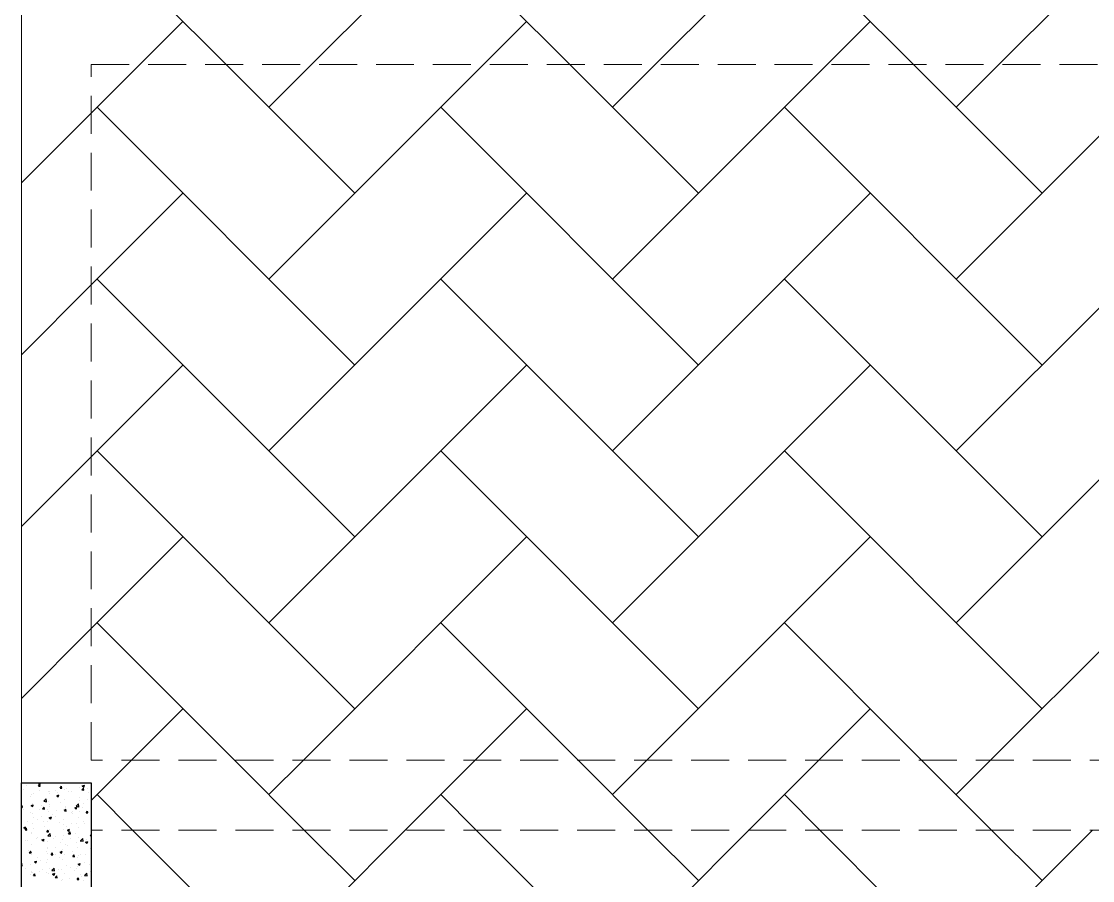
# Model space of a CAD drawing. Header units: millimetres. Extents: x 331487 to 517269, y 198509 to 399936.
# Drawn here: x 404770 to 408297, y 378923 to 381751 of the extents above; entities that cross this region are included whole.
import ezdxf

# ---------------------------------------------------------------- set-up
doc = ezdxf.new("R2010")
doc.units = ezdxf.units.MM
doc.header["$MEASUREMENT"] = 0
doc.linetypes.add('DASHED2', pattern=[0.375, 0.25, -0.125])
doc.layers.add('BEAM', color=1, linetype='Continuous', lineweight=5)
doc.layers.add('COLUMN', color=6, linetype='Continuous')

msp = doc.modelspace()

# ---------------------------------------------------------------- linework, layer by layer
at = {"layer": 'BEAM'}
msp.add_line((404770.1, 379244.3), (404770.1, 384659), dxfattribs=at)
at = {"layer": 'BEAM', "color": 253, "linetype": 'Continuous', "ltscale": 750}
for p, q in [((405444.1, 381609), (405214.1, 381839)), ((405725.7, 381609), (405955.7, 381839)), ((406575.5, 381609), (406345.5, 381839)), ((406857.1, 381609), (407087.1, 381839)), ((407706.9, 381609), (407476.9, 381839)), ((407988.4, 381609), (408218.4, 381839)), ((405160, 381609), (405302.1, 381751.1)), ((406291.4, 381609), (406433.4, 381751.1)), ((407422.7, 381609), (407564.8, 381751.1)), ((405000.1, 381449.2), (405160, 381609)), ((405867.7, 381185.4), (405444.1, 381609)), ((405584.9, 381468.3), (405725.7, 381609)), ((405584.9, 380902.6), (406291.4, 381609)), ((406999.1, 381185.4), (406575.5, 381609)), ((406716.3, 381468.3), (406857.1, 381609)), ((406716.3, 380902.6), (407422.7, 381609)), ((408130.5, 381185.4), (407706.9, 381609)), ((407847.6, 381468.3), (407988.4, 381609)), ((407847.6, 380902.6), (408554.1, 381609)), ((405867.7, 380619.7), (405019.2, 381468.3)), ((406999.1, 380619.7), (406150.6, 381468.3)), ((408130.5, 380619.7), (407282, 381468.3)), ((404770.1, 381219.2), (405000.1, 381449.2)), ((405000.1, 380883.5), (405302.1, 381185.4)), ((405584.9, 380336.9), (406433.4, 381185.4)), ((406716.3, 380336.9), (407564.8, 381185.4)), ((407847.6, 380336.9), (408696.2, 381185.4)), ((405867.7, 380054), (405019.2, 380902.6)), ((406999.1, 380054), (406150.6, 380902.6)), ((408130.5, 380054), (407282, 380902.6)), ((404770.1, 380653.5), (405000.1, 380883.5)), ((405000.1, 380317.8), (405302.1, 380619.7)), ((405584.9, 379771.2), (406433.4, 380619.7)), ((406716.3, 379771.2), (407564.8, 380619.7)), ((407847.6, 379771.2), (408696.2, 380619.7)), ((405867.7, 379488.4), (405019.2, 380336.9)), ((406999.1, 379488.4), (406150.6, 380336.9)), ((408130.5, 379488.4), (407282, 380336.9)), ((404770.1, 380087.8), (405000.1, 380317.8)), ((405000.1, 379752.1), (405302.1, 380054)), ((405698.4, 379319), (406433.4, 380054)), ((406829.8, 379319), (407564.8, 380054)), ((407961.2, 379319), (408696.2, 380054)), ((405471.4, 379319), (405019.2, 379771.2)), ((406602.8, 379319), (406150.6, 379771.2)), ((407734.1, 379319), (407282, 379771.2)), ((404770.1, 379522.1), (405000.1, 379752.1)), ((405132.7, 379319), (405302.1, 379488.4)), ((406264.1, 379319), (406433.4, 379488.4)), ((407395.5, 379319), (407564.8, 379488.4)), ((405000.1, 379186.4), (405132.7, 379319)), ((405701.4, 379089), (405471.4, 379319)), ((405584.9, 379205.5), (405698.4, 379319)), ((406034.1, 379089), (406264.1, 379319)), ((406832.8, 379089), (406602.8, 379319)), ((406716.3, 379205.5), (406829.8, 379319)), ((407165.5, 379089), (407395.5, 379319)), ((407964.1, 379089), (407734.1, 379319)), ((407847.6, 379205.5), (407961.2, 379319)), ((405135.7, 379089), (405019.2, 379205.5)), ((406267.1, 379089), (406150.6, 379205.5)), ((407398.4, 379089), (407282, 379205.5)), ((405867.7, 378357), (405135.7, 379089)), ((405584.9, 378639.8), (406034.1, 379089)), ((405867.7, 378922.7), (405701.4, 379089)), ((406999.1, 378357), (406267.1, 379089)), ((406716.3, 378639.8), (407165.5, 379089)), ((406999.1, 378922.7), (406832.8, 379089)), ((408130.5, 378357), (407398.4, 379089)), ((407847.6, 378639.8), (408296.8, 379089)), ((408130.5, 378922.7), (407964.1, 379089))]:
    msp.add_line(p, q, dxfattribs=at)
at = {"layer": 'BEAM', "linetype": 'DASHED2', "ltscale": 500}
for p, q in [((405000.1, 379319), (405000.1, 381609)), ((405000.1, 381609), (410100.1, 381609)), ((410100.1, 379319), (405000.1, 379319)), ((410100.1, 379089), (405000.1, 379089))]:
    msp.add_line(p, q, dxfattribs=at)
at = {"layer": 'COLUMN'}
for p, q in [((404770.1, 379244), (405000.1, 379244)), ((404770.1, 377744), (404770.1, 379244)), ((405000.1, 379244), (405000.1, 377744))]:
    msp.add_line(p, q, dxfattribs=at)
at = {"layer": 'COLUMN', "color": 2, "linetype": 'Continuous'}
for p, q in [((404788.3, 379235.4), (404788.3, 379235.4)), ((404810.2, 379242.5), (404810.2, 379242.5)), ((404826, 379233.5), (404830.8, 379239.3)), ((404826, 379233.5), (404832, 379233)), ((404826.2, 379240.4), (404826.2, 379240.4)), ((404826.6, 379242.1), (404831.6, 379244)), ((404826.6, 379242.1), (404831.5, 379238.7)), ((404832, 379233), (404830.8, 379239.3)), ((404831.5, 379238.7), (404833.3, 379244)), ((404897.7, 379227.3), (404902.5, 379233)), ((404903.7, 379226.7), (404902.5, 379233)), ((404962.8, 379230.2), (404962.8, 379230.2)), ((404970.3, 379234.1), (404977.3, 379236.8)), ((404970.3, 379234.1), (404975.3, 379230.7)), ((404975.3, 379230.7), (404977.3, 379236.8)), ((404978.3, 379236.7), (404978.3, 379236.7)), ((404776, 379222.4), (404776, 379222.4)), ((404799.9, 379200.9), (404799.9, 379200.9)), ((404803.4, 379206.6), (404803.4, 379206.6)), ((404809, 379209.2), (404809, 379209.2)), ((404829.3, 379220.2), (404829.3, 379220.2)), ((404860.9, 379216.7), (404860.9, 379216.7)), ((404861.7, 379216.6), (404861.7, 379216.6)), ((404863, 379209.2), (404863, 379209.2)), ((404882.7, 379217.9), (404882.7, 379217.9)), ((404886.3, 379201.8), (404893.3, 379204.5)), ((404886.3, 379201.8), (404891.2, 379198.5)), ((404888.1, 379212.5), (404888.1, 379212.5)), ((404891.2, 379198.5), (404893.3, 379204.5)), ((404897.7, 379227.3), (404903.7, 379226.7)), ((404912.3, 379223.8), (404912.3, 379223.8)), ((404920, 379226.7), (404920, 379226.7)), ((404925.9, 379217.5), (404925.9, 379217.5)), ((404936.1, 379215.7), (404936.1, 379215.7)), ((404961.6, 379196.9), (404961.6, 379196.9)), ((404969.4, 379221), (404974.3, 379226.7)), ((404969.4, 379221), (404975.4, 379220.5)), ((404975.4, 379220.5), (404974.3, 379226.7)), ((404989.1, 379225.8), (404989.1, 379225.8)), ((404989.5, 379213.4), (404989.5, 379213.4)), ((404770.1, 379167), (404773, 379170.3)), ((404770.1, 379164.4), (404774.1, 379164.1)), ((404774.1, 379164.1), (404773, 379170.3)), ((404773.6, 379161.5), (404773.6, 379161.5)), ((404777.6, 379157.9), (404777.6, 379157.9)), ((404802.2, 379169.6), (404809.2, 379172.3)), ((404802.2, 379169.6), (404807.2, 379166.2)), ((404807.2, 379166.2), (404809.2, 379172.3)), ((404807.8, 379175.9), (404807.8, 379175.9)), ((404809.9, 379169.1), (404809.9, 379169.1)), ((404836.7, 379169.8), (404836.7, 379169.8)), ((404839.9, 379158.3), (404844.7, 379164.1)), ((404839.9, 379158.3), (404845.8, 379157.8)), ((404844.1, 379183.8), (404851.9, 379191.9)), ((404844.1, 379183.8), (404853, 379182.4)), ((404845.8, 379157.8), (404844.7, 379164.1)), ((404853, 379182.4), (404851.9, 379191.9)), ((404859.7, 379183.4), (404859.7, 379183.4)), ((404861.8, 379173.1), (404861.8, 379173.1)), ((404863.2, 379166.8), (404863.2, 379166.8)), ((404899.6, 379178.1), (404899.6, 379178.1)), ((404911.1, 379190.5), (404911.1, 379190.5)), ((404911.6, 379152), (404916.4, 379157.8)), ((404915.9, 379167), (404915.9, 379167)), ((404917.6, 379151.5), (404916.4, 379157.8)), ((404916.6, 379164.6), (404916.6, 379164.6)), ((404946, 379161.6), (404953, 379164.2)), ((404946, 379161.6), (404950.9, 379158.2)), ((404950.8, 379167.3), (404958.6, 379175.4)), ((404950.8, 379167.2), (404959.7, 379165.9)), ((404950.9, 379158.2), (404953, 379164.2)), ((404959.7, 379165.9), (404958.6, 379175.4)), ((404960.4, 379163.6), (404960.4, 379163.6)), ((404962.8, 379186.4), (404962.8, 379186.4)), ((404970, 379162.3), (404970, 379162.3)), ((404974.2, 379177), (404974.2, 379177)), ((404987.8, 379189.7), (404987.8, 379189.7)), ((404799.2, 379147), (404799.2, 379147)), ((404806.6, 379142.7), (404806.6, 379142.7)), ((404810.4, 379130.3), (404810.4, 379130.3)), ((404823.2, 379125), (404823.2, 379125)), ((404831, 379155.6), (404831, 379155.6)), ((404835.5, 379133.6), (404835.5, 379133.6)), ((404857.6, 379157), (404857.6, 379157)), ((404858.5, 379150.2), (404858.5, 379150.2)), ((404861.9, 379129.3), (404868.9, 379132)), ((404861.9, 379129.3), (404866.9, 379125.9)), ((404866.9, 379125.9), (404868.9, 379132)), ((404873.3, 379138.6), (404873.3, 379138.6)), ((404881.5, 379135), (404881.5, 379135)), ((404884.3, 379153.4), (404884.3, 379153.4)), ((404908.6, 379123.9), (404908.6, 379123.9)), ((404909.8, 379157.2), (404909.8, 379157.2)), ((404911.6, 379152), (404917.6, 379151.5)), ((404936.5, 379146.9), (404936.5, 379146.9)), ((404937.7, 379151.1), (404937.7, 379151.1)), ((404939.8, 379145), (404939.8, 379145)), ((404959.1, 379130.3), (404959.1, 379130.3)), ((404961.5, 379150.2), (404961.5, 379150.2)), ((404983.3, 379145.8), (404988.1, 379151.5)), ((404983.3, 379145.8), (404989.3, 379145.2)), ((404989.3, 379145.2), (404988.1, 379151.5)), ((404991.1, 379148.9), (404991.1, 379148.9)), ((404998.2, 379155), (404998.2, 379155)), ((404999.4, 379155.2), (404999.4, 379155.2)), ((404777.9, 379097), (404784.9, 379099.7)), ((404777.9, 379097), (404782.9, 379093.7)), ((404782, 379089.4), (404786.8, 379095.1)), ((404782, 379089.4), (404788, 379088.8)), ((404782.9, 379093.7), (404784.9, 379099.7)), ((404784.1, 379090.9), (404784.1, 379090.9)), ((404788, 379088.8), (404786.8, 379095.1)), ((404790, 379118.2), (404790, 379118.2)), ((404805.3, 379109.4), (404805.3, 379109.4)), ((404809.1, 379094.2), (404809.1, 379094.2)), ((404843.4, 379116), (404843.4, 379116)), ((404847, 379099.2), (404847, 379099.2)), ((404853.7, 379083.1), (404858.6, 379088.8)), ((404857.3, 379116.9), (404857.3, 379116.9)), ((404859.7, 379082.6), (404858.6, 379088.8)), ((404861.4, 379090), (404861.4, 379090)), ((404896.7, 379113.7), (404896.7, 379113.7)), ((404907.4, 379090.6), (404907.4, 379090.6)), ((404910.2, 379107.5), (404910.2, 379107.5)), ((404919.7, 379100), (404919.7, 379100)), ((404921.6, 379089), (404928.6, 379091.7)), ((404921.6, 379089), (404926.6, 379085.7)), ((404926.6, 379085.7), (404928.6, 379091.7)), ((404935.2, 379110.8), (404935.2, 379110.8)), ((404950.1, 379111.5), (404950.1, 379111.5)), ((404957.9, 379097), (404957.9, 379097)), ((404973.1, 379115.8), (404973.1, 379115.8)), ((404978, 379110), (404978, 379110)), ((404770.5, 379067.2), (404770.5, 379067.2)), ((404782.8, 379054.8), (404782.8, 379054.8)), ((404791.6, 379053.7), (404791.6, 379053.7)), ((404803.1, 379080), (404803.1, 379080)), ((404804.1, 379076.1), (404804.1, 379076.1)), ((404820.7, 379059.7), (404820.7, 379059.7)), ((404823.9, 379064.9), (404823.9, 379064.9)), ((404837.6, 379056.8), (404844.6, 379059.5)), ((404837.6, 379056.8), (404842.6, 379053.4)), ((404842.6, 379053.4), (404844.6, 379059.5)), ((404853.7, 379083.1), (404859.7, 379082.6)), ((404856.1, 379083.6), (404856.1, 379083.6)), ((404857.3, 379069.8), (404865.1, 379078)), ((404857.3, 379069.8), (404866.2, 379068.4)), ((404866.2, 379068.4), (404865.1, 379077.9)), ((404877.3, 379062.6), (404877.3, 379062.6)), ((404883.9, 379068.1), (404883.9, 379068.1)), ((404906.2, 379057.3), (404906.2, 379057.3)), ((404908.9, 379071.4), (404908.9, 379071.4)), ((404925.5, 379076.8), (404930.3, 379082.6)), ((404925.5, 379076.8), (404931.4, 379076.3)), ((404931.4, 379076.3), (404930.3, 379082.6)), ((404930.6, 379060.4), (404930.6, 379060.4)), ((404946.8, 379076.3), (404946.8, 379076.3)), ((404956.7, 379063.7), (404956.7, 379063.7)), ((404964, 379053.3), (404972.9, 379051.9)), ((404964.1, 379053.3), (404971.8, 379061.4)), ((404972.9, 379051.9), (404971.8, 379061.4)), ((404984, 379058.1), (404984, 379058.1)), ((404997.2, 379070.5), (405000.1, 379074)), ((404997.2, 379070.5), (405000.1, 379070.3)), ((404794.4, 379020.3), (404794.4, 379020.3)), ((404795.9, 379014.2), (404800.7, 379019.9)), ((404798.9, 379020.3), (404798.9, 379020.3)), ((404801.9, 379013.6), (404800.7, 379019.9)), ((404802.9, 379042.8), (404802.9, 379042.8)), ((404845, 379051.5), (404845, 379051.5)), ((404853.6, 379017), (404853.6, 379017)), ((404854.8, 379050.3), (404854.8, 379050.3)), ((404857.3, 379030.3), (404857.3, 379030.3)), ((404857.6, 379028.6), (404857.6, 379028.6)), ((404882.6, 379031.9), (404882.6, 379031.9)), ((404897.3, 379016.5), (404904.3, 379019.2)), ((404897.3, 379016.5), (404902.3, 379013.2)), ((404898.3, 379049.2), (404898.3, 379049.2)), ((404902.3, 379013.2), (404904.3, 379019.2)), ((404905, 379024), (404905, 379024)), ((404915.6, 379040.4), (404915.6, 379040.4)), ((404920.5, 379036.9), (404920.5, 379036.9)), ((404939.5, 379018.4), (404939.5, 379018.4)), ((404951.7, 379047), (404951.7, 379047)), ((404955.5, 379030.4), (404955.5, 379030.4)), ((404973.9, 379050.4), (404973.9, 379050.4)), ((404981.3, 379048.8), (404988.3, 379051.5)), ((404981.3, 379048.8), (404986.3, 379045.4)), ((404983.6, 379045.2), (404983.6, 379045.2)), ((404986.3, 379045.4), (404988.3, 379051.5)), ((404997.9, 379028.4), (404997.9, 379028.4)), ((404795.9, 379014.2), (404801.9, 379013.6)), ((404801.7, 379009.5), (404801.7, 379009.5)), ((404804, 379014.1), (404804, 379014.1)), ((404813.3, 378984.3), (404820.3, 378987)), ((404813.3, 378984.3), (404818.2, 378980.9)), ((404818.2, 378980.9), (404820.3, 378987)), ((404822.9, 378998.4), (404822.9, 378998.4)), ((404831.3, 378989.2), (404831.3, 378989.2)), ((404852.4, 378983.7), (404852.4, 378983.7)), ((404856.3, 378992.5), (404856.3, 378992.5)), ((404857.4, 379011.8), (404857.4, 379011.8)), ((404867.6, 379007.9), (404872.4, 379013.6)), ((404867.6, 379007.9), (404873.6, 379007.4)), ((404873.6, 379007.3), (404872.4, 379013.6)), ((404881.2, 379008.4), (404881.2, 379008.4)), ((404894.2, 378997.5), (404894.2, 378997.5)), ((404903.8, 378990.7), (404903.8, 378990.7)), ((404910.7, 379009.6), (404910.7, 379009.6)), ((404939.3, 379001.6), (404944.2, 379007.3)), ((404939.3, 379001.6), (404945.3, 379001.1)), ((404945.3, 379001.1), (404944.2, 379007.3)), ((404954.3, 378997.2), (404954.3, 378997.2)), ((404957.3, 379005.8), (404957.3, 379005.8)), ((404964.1, 379007.3), (404964.1, 379007.3)), ((404977.7, 378983.4), (404977.7, 378983.4)), ((404982.4, 379009.1), (404982.4, 379009.1)), ((404770.1, 378979), (404771.7, 378980.5)), ((404770.1, 378971.4), (404772.7, 378971)), ((404772.7, 378971), (404771.6, 378980.5)), ((404784.5, 378963), (404784.5, 378963)), ((404800.5, 378976.2), (404800.5, 378976.2)), ((404802.8, 378953.4), (404802.8, 378953.4)), ((404804.9, 378949.7), (404804.9, 378949.7)), ((404805.6, 378949.5), (404805.6, 378949.5)), ((404830, 378953), (404830, 378953)), ((404837.9, 378960.7), (404837.9, 378960.7)), ((404851.2, 378950.4), (404851.2, 378950.4)), ((404859, 378947.3), (404859, 378947.3)), ((404861.1, 378963.4), (404861.1, 378963.4)), ((404867.9, 378958), (404867.9, 378958)), ((404870.6, 378955.9), (404878.4, 378964)), ((404870.6, 378955.9), (404879.5, 378954.5)), ((404873, 378944), (404880, 378946.7)), ((404877.9, 378940.7), (404880, 378946.7)), ((404879.5, 378954.5), (404878.4, 378964)), ((404891.3, 378958.5), (404891.3, 378958.5)), ((404902.5, 378957.5), (404902.5, 378957.5)), ((404919.4, 378973.4), (404919.4, 378973.4)), ((404931, 378966.3), (404931, 378966.3)), ((404944.7, 378956.2), (404944.7, 378956.2)), ((404953.1, 378963.9), (404953.1, 378963.9)), ((404956, 378969.6), (404956, 378969.6)), ((404957, 378976.3), (404964, 378979)), ((404957, 378976.3), (404962, 378972.9)), ((404962, 378972.9), (404964, 378978.9)), ((404977.3, 378939.3), (404985.1, 378947.4)), ((404986.2, 378937.9), (404985.1, 378947.4)), ((404993.9, 378974.6), (404993.9, 378974.6)), ((404998, 378953.9), (404998, 378953.9)), ((404799.3, 378942.9), (404799.3, 378942.9)), ((404809.8, 378938.9), (404814.6, 378944.7)), ((404809.8, 378938.9), (404815.7, 378938.4)), ((404815.7, 378938.4), (404814.6, 378944.7)), ((404873, 378944), (404877.9, 378940.7)), ((404881.5, 378932.7), (404886.3, 378938.4)), ((404881.5, 378932.7), (404887.5, 378932.1)), ((404887.5, 378932.1), (404886.3, 378938.4)), ((404901.3, 378924.2), (404901.3, 378924.2)), ((404904.7, 378926.9), (404904.7, 378926.9)), ((404912.4, 378945), (404912.4, 378945)), ((404929.7, 378930.2), (404929.7, 378930.2)), ((404951.8, 378930.6), (404951.8, 378930.6)), ((404953.2, 378926.4), (404958, 378932.1)), ((404953.2, 378926.4), (404959.2, 378925.9)), ((404959.2, 378925.9), (404958, 378932.1)), ((404965.7, 378942.8), (404965.7, 378942.8)), ((404967.6, 378935.2), (404967.6, 378935.2)), ((404973.6, 378923.7), (404973.6, 378923.7)), ((404977.3, 378939.3), (404986.2, 378937.9))]:
    msp.add_line(p, q, dxfattribs=at)

doc.saveas('drawing.dxf')
